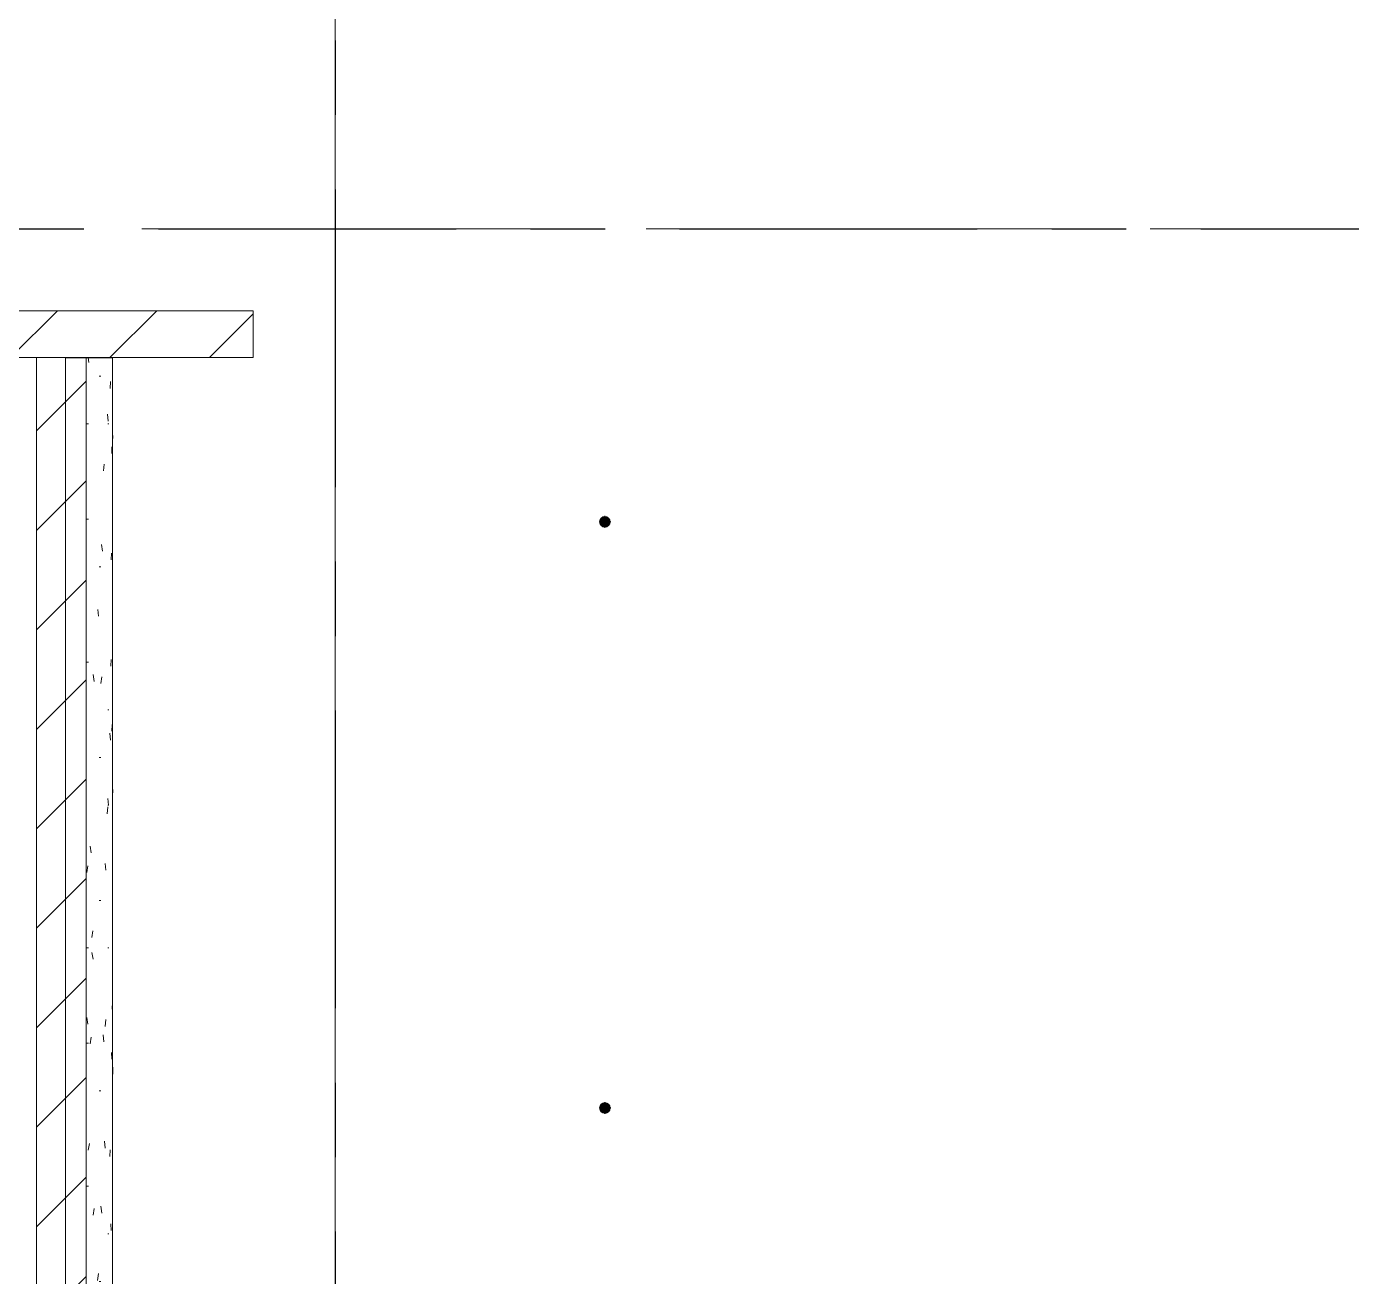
# Model space of a CAD drawing. Header units: millimetres. Extents: x -4000 to 187956, y -58990 to 162485.
# Drawn here: x 114183 to 119834, y 60981 to 66313 of the extents above; entities that cross this region are included whole.
import ezdxf

# ---------------------------------------------------------------- set-up
doc = ezdxf.new("R2010")
doc.units = ezdxf.units.MM
for name, pattern in [('Dash 1_16_', [317.5, 158.75, -158.75]), ('Grid Line', [2222.5, 1270, -317.5, 317.5, -317.5]), ('Grid Line 12_5mm', [2150, 1250, -300, 300, -300])]:
    doc.linetypes.add(name, pattern=pattern)
for name, color, linetype, lineweight in [('A-WALL', 113, 'Continuous', 13), ('A-WALL-PATT', 111, 'Continuous', 13), ('F-SPRN', 3, 'Continuous', 9), ('P-PIPE', 3, 'Continuous', 9), ('P-PIPE-CNTR', 3, 'Continuous', 9), ('S-GRID', 1, 'Continuous', 30)]:
    doc.layers.add(name, color=color, linetype=linetype, lineweight=lineweight)
pattern_1 = [(45, (0, 0), (-212.13203, 212.13203), [])]

# ---------------------------------------------------------------- blocks, each defined once
blk = doc.blocks.new('FP_938-FFS - TANG 1')
at = {"layer": 'A-WALL', "color": 50, "lineweight": 15}
blk.add_line((114549.8, 55650), (114549.8, 64900.2), dxfattribs=at)
at = {"layer": 'A-WALL', "color": 53, "lineweight": 15}
blk.add_line((114549.8, 55450), (114549.8, 55650), dxfattribs=at)
at = {"layer": 'A-WALL-PATT', "color": 8, "lineweight": 9}
for p, q in [((114445.8, 64900.2), (114449.3, 64880.1)), ((114500.1, 64820.8), (114492.7, 64820.8)), ((114540.6, 64769.1), (114542.2, 64798.1)), ((114529.3, 64658.7), (114531.6, 64629.7)), ((114447.5, 64617.6), (114439.5, 64617.6)), ((114534.3, 64617.6), (114529.9, 64617.6)), ((114550.7, 64584.4), (114550.9, 64555.3)), ((114546.6, 64491.5), (114547.6, 64520.5)), ((114511.6, 64417.1), (114514.7, 64446.2)), ((114447.5, 64211.2), (114439.5, 64211.2)), ((114549.9, 64211.2), (114548.6, 64211.2)), ((114503.5, 64103.6), (114506.9, 64074.6)), ((114544.7, 64037.9), (114545.9, 64067)), ((114500.1, 64008), (114492.7, 64008)), ((114549.6, 63853.2), (114550.1, 63824.2)), ((114486.9, 63826), (114490.9, 63797)), ((114447.5, 63601.6), (114439.5, 63601.6)), ((114542.5, 63584.4), (114543.9, 63613.4)), ((114549.9, 63601.6), (114548.6, 63601.6)), ((114467.9, 63548.4), (114472.4, 63519.4)), ((114500.7, 63510), (114504.2, 63539.1)), ((114534.3, 63398.4), (114529.9, 63398.4)), ((114539.2, 63298.1), (114540.9, 63269.1)), ((114547.7, 63306.8), (114548.6, 63335.9)), ((114500.1, 63195.2), (114492.7, 63195.2)), ((114530.3, 63020.5), (114532.6, 62991.5)), ((114550.5, 63029.2), (114550.8, 63058.3)), ((114527.4, 62954.9), (114529.8, 62983.9)), ((114534.3, 62992), (114529.9, 62992)), ((114454.6, 62817.3), (114459.4, 62788.3)), ((114549.9, 62788.8), (114548.6, 62788.8)), ((114440.1, 62704.5), (114445.3, 62733.5)), ((114518.9, 62742.9), (114521.7, 62713.9)), ((114500.1, 62585.6), (114492.7, 62585.6)), ((114549.8, 62575.7), (114550.3, 62604.7)), ((114462.2, 62426.9), (114466.8, 62456)), ((114447.5, 62382.4), (114439.5, 62382.4)), ((114462.4, 62363.8), (114467, 62334.7)), ((114534.3, 62382.4), (114529.9, 62382.4)), ((114549.8, 62215), (114550.3, 62186)), ((114548.7, 62122.1), (114549.4, 62151.2)), ((114440.3, 62086.2), (114445.5, 62057.1)), ((114518.8, 62047.8), (114521.6, 62076.8)), ((114454.4, 61973.4), (114459.2, 62002.4)), ((114510.4, 62011.8), (114513.5, 61982.8)), ((114447.5, 61976), (114439.5, 61976)), ((114546.1, 61937.4), (114547.2, 61908.4)), ((114549.9, 61976), (114548.6, 61976)), ((114550.8, 61844.6), (114550.9, 61873.6)), ((114500.1, 61772.8), (114492.7, 61772.8)), ((114446.2, 61519.8), (114451.3, 61548.9)), ((114515.4, 61558.3), (114518.4, 61529.2)), ((114539.2, 61492.6), (114540.8, 61521.6)), ((114447.5, 61366.4), (114439.5, 61366.4)), ((114549.9, 61366.4), (114548.6, 61366.4)), ((114467.7, 61242.3), (114472.2, 61271.3)), ((114500.9, 61280.7), (114504.4, 61251.6)), ((114542.5, 61206.3), (114543.9, 61177.3)), ((114534.3, 61163.2), (114529.9, 61163.2)), ((114486.8, 60964.7), (114490.7, 60993.7)), ((114500.1, 60960), (114492.7, 60960)), ((114534.3, 60756.8), (114529.9, 60756.8)), ((114544.7, 60752.8), (114545.9, 60723.7)), ((114464.4, 60725.5), (114469, 60696.5)), ((114532.9, 60585.5), (114534.9, 60614.5)), ((114480.1, 60511.1), (114484.2, 60540.2)), ((114549.9, 60553.6), (114548.6, 60553.6)), ((114537.9, 60475.2), (114539.7, 60446.1)), ((114442.6, 60448), (114447.7, 60418.9)), ((114500.1, 60350.4), (114492.7, 60350.4)), ((114447.5, 60147.2), (114439.5, 60147.2)), ((114534.3, 60147.2), (114529.9, 60147.2)), ((114473, 60057.6), (114477.4, 60086.6)), ((114546.9, 60030.3), (114547.9, 60059.4)), ((114516.7, 59920), (114519.6, 59891)), ((114491.5, 59780), (114495.3, 59809)), ((114447.5, 59740.8), (114439.5, 59740.8)), ((114549.9, 59740.8), (114548.6, 59740.8)), ((114502.4, 59642.4), (114505.9, 59613.4)), ((114500.1, 59537.6), (114492.7, 59537.6)), ((114507.4, 59502.4), (114510.7, 59531.5)), ((114439.5, 59450.2), (114440.7, 59457.1)), ((114485.7, 59364.9), (114489.6, 59335.8)), ((114447.5, 59131.2), (114439.5, 59131.2)), ((114542.9, 59123.2), (114544.3, 59152.3)), ((114545.3, 59114.5), (114546.4, 59085.5)), ((114549.9, 59131.2), (114548.6, 59131.2)), ((114501.9, 59048.9), (114505.3, 59077.9)), ((114534.3, 58928), (114529.9, 58928)), ((114538.7, 58836.9), (114540.4, 58807.9)), ((114500.1, 58724.8), (114492.7, 58724.8)), ((114473.8, 58633.7), (114478.1, 58604.7)), ((114496, 58595.3), (114499.6, 58624.3)), ((114550.6, 58568.1), (114550.8, 58597.1)), ((114529.6, 58559.4), (114531.9, 58530.3)), ((114534.3, 58521.6), (114529.9, 58521.6)), ((114511.3, 58317.7), (114514.4, 58346.8)), ((114549.9, 58318.4), (114548.6, 58318.4)), ((114480.7, 58180.2), (114484.9, 58151.2)), ((114500.1, 58115.2), (114492.7, 58115.2)), ((114524.1, 58040.2), (114526.6, 58069.2)), ((114463.7, 57965.8), (114468.3, 57994.8)), ((114447.5, 57912), (114439.5, 57912)), ((114460.9, 57902.6), (114465.6, 57873.6)), ((114534.3, 57912), (114529.9, 57912)), ((114522.5, 57828.2), (114525.2, 57799.2)), ((114549.6, 57753.9), (114550.1, 57724.8)), ((114549, 57661), (114549.6, 57690)), ((114519.7, 57586.6), (114522.4, 57615.6)), ((114447.5, 57505.6), (114439.5, 57505.6)), ((114549.9, 57505.6), (114548.6, 57505.6)), ((114526.7, 57374.7), (114529.1, 57345.6)), ((114500.1, 57302.4), (114492.7, 57302.4)), ((114514.9, 57133.1), (114517.9, 57162.1)), ((114447.8, 57058.7), (114452.9, 57087.7)), ((114514.5, 57097.1), (114517.5, 57068.1)), ((114547.5, 57022.7), (114548.4, 56993.7)), ((114447.5, 56896), (114439.5, 56896)), ((114527.1, 56855.5), (114529.5, 56884.5)), ((114549.9, 56896), (114548.6, 56896)), ((114534.3, 56692.8), (114529.9, 56692.8)), ((114536.8, 56577.9), (114538.6, 56606.9)), ((114548.8, 56569.2), (114549.5, 56540.1)), ((114482.6, 56542), (114486.7, 56512.9)), ((114488, 56503.5), (114492, 56532.6)), ((114500.1, 56489.6), (114492.7, 56489.6)), ((114534.3, 56286.4), (114529.9, 56286.4)), ((114544.3, 56291.6), (114545.6, 56262.6)), ((114462.9, 56264.4), (114467.6, 56235.3)), ((114533.5, 56124.3), (114535.6, 56153.4)), ((114549.9, 56083.2), (114548.6, 56083.2)), ((114440.9, 55986.8), (114446.1, 55957.8)), ((114500.1, 55880), (114492.7, 55880)), ((114527.8, 55736.4), (114530.2, 55707.4)), ((114447.5, 55676.8), (114439.5, 55676.8)), ((114529.9, 55670.8), (114532.2, 55699.8)), ((114534.3, 55676.8), (114529.9, 55676.8))]:
    blk.add_line(p, q, dxfattribs=at)
at = {"layer": 'A-WALL-PATT', "color": 254, "lineweight": 9}
for p, q in [((114474.4, 55596.4), (114478.8, 55625.5)), ((114515.8, 55458.9), (114516.7, 55450))]:
    blk.add_line(p, q, dxfattribs=at)
blk = doc.blocks.new('Walls 3 - Walls 1-597475-FFS - TANG 1')
at = {"layer": 'A-WALL-PATT', "lineweight": 9}
h = blk.add_hatch(dxfattribs=at)
h.set_pattern_fill('FP_12', color=250, style=0, pattern_type=2)
h.set_pattern_definition(pattern_1)
h.paths.add_polyline_path([(114438.4, 55450), (114438.4, 64900.2), (114226.6, 64900.2), (114226.6, 55450)])
at = {"layer": 'A-WALL', "color": 50, "lineweight": 15}
for p, q in [((114438.4, 64900.2), (114226.6, 64900.2)), ((114226.6, 64900.2), (114226.6, 55450)), ((114438.4, 55450), (114438.4, 64900.2)), ((114549.8, 55650), (114549.8, 64900.2))]:
    blk.add_line(p, q, dxfattribs=at)
at = {"layer": 'A-WALL', "color": 53, "lineweight": 15}
for p in [(114226.6, 64900.2), (114549.8, 64900.2)]:
    blk.add_line(p, (114349.8, 64900.2), dxfattribs=at)
at = {"layer": 'A-WALL', "color": 35, "lineweight": 15}
for p, q in [((114349.8, 55450), (114349.8, 64900.2)), ((114549.8, 64900.2), (114438.4, 64900.2))]:
    blk.add_line(p, q, dxfattribs=at)
at = {"layer": 'A-WALL', "color": 50, "lineweight": 15}
blk.add_blockref('FP_938-FFS - TANG 1', (0, 0), dxfattribs=at)
blk = doc.blocks.new('CMF2_NHAXUONG_A_rvt-1-FFS - TANG 1')
at = {"layer": 'A-WALL-PATT', "lineweight": 9}
h = blk.add_hatch(dxfattribs=at)
h.set_pattern_fill('FP_12', color=250, style=0, pattern_type=2)
h.set_pattern_definition(pattern_1)
h.paths.add_polyline_path([(106050, 64900.2), (115150, 64900.2), (115150, 65100.2), (106050, 65100.2)])
at = {"layer": 'A-WALL', "color": 50, "lineweight": 15}
for p, q in [((115150, 65100.2), (106050, 65100.2)), ((115150, 64900.2), (115150, 65100.2)), ((106050, 64900.2), (115150, 64900.2)), ((114550.2, 64900), (114550.2, 55650))]:
    blk.add_line(p, q, dxfattribs=at)
at = {"layer": 'A-WALL', "color": 35, "lineweight": 15}
for p, q in [((115150, 65100.2), (114140.1, 65100.2)), ((115150, 65100.2), (115150, 64900.2)), ((114140.1, 64900.2), (114226.6, 64900.2)), ((114350.2, 55650), (114350.2, 64900)), ((114350.2, 64900), (114478.3, 64900)), ((114478.3, 64900), (114509.5, 64900)), ((114509.5, 64900), (114531.8, 64900)), ((114531.8, 64900), (114545.3, 64900)), ((114545.3, 64900), (114549.8, 64900)), ((114549.8, 64900.2), (115150, 64900.2)), ((114550.2, 55650), (114550.2, 64900))]:
    blk.add_line(p, q, dxfattribs=at)
at = {"layer": 'A-WALL', "color": 53, "lineweight": 15}
for p, q in [((114226.6, 64900.2), (114549.8, 64900.2)), ((114350.2, 64900), (114350.2, 55650)), ((114350.2, 64900), (114478.3, 64900)), ((114478.3, 64900), (114509.5, 64900)), ((114509.5, 64900), (114531.8, 64900)), ((114531.8, 64900), (114545.3, 64900)), ((114545.3, 64900), (114549.8, 64900))]:
    blk.add_line(p, q, dxfattribs=at)
at = {"layer": 'S-GRID', "linetype": 'Grid Line 12_5mm', "lineweight": 9}
for p, q in [((115500, 161185.2), (115500, -16487.4)), ((-824.3, 65450), (183641.1, 65450))]:
    blk.add_line(p, q, dxfattribs=at)
at = {"layer": 'A-WALL', "color": 250, "lineweight": 9}
blk.add_blockref('Walls 3 - Walls 1-597475-FFS - TANG 1', (0, 0), dxfattribs=at)
blk = doc.blocks.new('Sprinkler_Up - DN20-V704-FFS - TANG 1')
at = {"layer": 'F-SPRN', "transparency": 33554534}
for points in [[(-13.5, 0), (-3.9, 0.7), (-1.7, 2.9), (-1.2, 3.5), (-0.6, 4), (0.6, 4), (1.2, 3.5), (1.7, 2.9), (4.6, 0), (22.2, 0), (18, 13.1), (6.9, 21.2), (-6.9, 21.2), (-18, 13.1), (-22.2, 0)], [(0, -21.2), (6.9, -21.2), (18, -13.1), (22.2, 0), (3.9, -0.7), (1.7, -2.9), (1.2, -3.5), (0.6, -4), (-0.6, -4), (-1.2, -3.5), (-1.7, -2.9), (-4.6, 0), (-22.2, 0), (-18, -13.1), (-6.9, -21.2)], [(0, -16.7), (4.3, -16.1), (11.8, -11.8), (16.1, -4.3), (16.1, 4.3), (11.8, 11.8), (8.3, 14.4), (0, 16.7), (-4.3, 16.1), (-11.8, 11.8), (-16.1, 4.3), (-16.1, -4.3), (-11.8, -11.8), (-8.3, -14.4)], [(0, -15.6), (7.8, -13.5), (13.5, -7.8), (15.1, -4), (15.1, 4), (13.5, 7.8), (7.8, 13.5), (0, 15.6), (-7.8, 13.5), (-11, 11), (-15.1, 4), (-15.1, -4), (-11, -11), (-7.8, -13.5)], [(-10.9, -5.5), (-10.9, 5.4), (-14.5, 5.4), (-14.5, -5.5)], [(-7.7, -5.5), (-7.7, 5.4), (-10.9, 5.4), (-10.9, -5.5)], [(0, -5.5), (0, 5.4), (-7.7, 5.4), (-7.7, -5.5)], [(0, 0), (5.7, 0), (2.9, 4.9), (-2.9, 4.9), (-5.7, 0)], [(2.9, -4.9), (5.7, 0), (-5.7, 0), (-2.9, -4.9)], [(0, 0), (4.6, 0), (0, 4.6), (-4.6, 0)], [(0, -4.6), (4.6, 0), (-4.6, 0)], [(0, -2.6), (1.3, 0), (-1.8, 0)], [(-1.3, 0), (1.8, 0), (0, 2.6)], [(7.7, -5.5), (7.7, 5.4), (0, 5.4), (0, -5.5)], [(10.9, -5.5), (10.9, 5.4), (7.7, 5.4), (7.7, -5.5)], [(14.5, -5.5), (14.5, 5.4), (10.9, 5.4), (10.9, -5.5)]]:
    blk.add_hatch(color=1, dxfattribs=at).paths.add_polyline_path(points)
at = {"layer": 'F-SPRN', "color": 1}
for p, q in [((-11.5, 5.4), (-14.5, 5.4)), ((-14.5, 5.4), (-11.3, 5.4)), ((-14.5, 5.4), (-14.5, 3.7)), ((-14.5, 3.3), (-14.5, 0)), ((-11.5, 5.4), (-11.5, 4)), ((-10.9, 1.9), (-10.9, 3.6)), ((-10.8, 5.4), (-8, 5.4)), ((-8.1, 5.4), (-10.8, 5.4)), ((-8.1, 5.4), (-8.1, 2.8)), ((-8.1, 2.5), (-8.1, 0.7)), ((-7.7, 4.8), (-7.7, 2.7)), ((-7.7, 4.8), (-7.7, 2.7)), ((-7.7, 2.1), (-7.7, 0.5)), ((-7.7, 2.1), (-7.7, 0.5)), ((-6.7, 5.4), (-4.7, 5.4)), ((-5.8, 3.8), (-5.8, 2.2)), ((-2.1, 0), (-2.1, 0)), ((-2.1, 0), (-2.1, -0.1)), ((-1.7, 1.1), (-1.8, 1.1)), ((-1.4, 1.5), (-1.5, 1.5)), ((-0.5, 2), (-0.6, 2)), ((-0.6, 2), (-0.6, 2)), ((-0.4, 2), (-0.5, 2)), ((-0.3, 2.1), (-0.4, 2)), ((-0.2, 2.1), (-0.3, 2.1)), ((0, 2.1), (-0.1, 2.1)), ((0.4, 2), (0.4, 2)), ((2.1, 0.1), (2.1, 0.2)), ((2.1, 0), (2.1, 0.1)), ((2.1, 0), (2.1, 0)), ((4.7, 5.4), (6.5, 5.4)), ((7.7, 5.4), (10.8, 5.4)), ((7.7, 5.2), (7.7, 2.7)), ((7.7, 5.2), (7.7, 2.7)), ((7.7, 2.3), (7.7, 0.5)), ((7.7, 2.3), (7.7, 0.5)), ((10.8, 5.4), (8.1, 5.4)), ((8.1, 5.4), (8.1, 2.8)), ((8.1, 2.5), (8.1, 0.4)), ((10.9, 5.4), (14.5, 5.4)), ((10.9, 3.6), (10.9, 0.2)), ((14.5, 5.4), (11.5, 5.4)), ((11.5, 5.4), (11.5, 4)), ((11.5, 3), (11.5, 0.2)), ((14.5, 5.4), (14.5, -5.5)), ((-14.5, -1.3), (-14.5, -3.7)), ((-11.1, -5.5), (-14.5, -5.5)), ((-14.5, -5.5), (-11.5, -5.5)), ((-10.9, -2.6), (-10.9, -1.3)), ((-10.8, -5.5), (-8.1, -5.5)), ((-7.8, -5.5), (-10.8, -5.5)), ((-8.1, -4.2), (-8.1, -5.5)), ((-7.7, -2.7), (-7.7, -4)), ((-7.7, -2.7), (-7.7, -4)), ((-7, -5.5), (-5.8, -5.5)), ((-4.8, -5.5), (-7, -5.5)), ((-5.8, -2.3), (-5.8, -3.8)), ((-2.1, -0.2), (-2.1, -0.3)), ((-2.1, -0.3), (-2, -0.4)), ((-2, -0.4), (-2, -0.5)), ((-2, -0.5), (-2, -0.6)), ((-2, -0.6), (-2, -0.7)), ((-2, -0.7), (-1.9, -0.7)), ((-1.9, -0.7), (-1.9, -0.8)), ((-1.9, -0.8), (-1.9, -0.9)), ((-1.9, -0.9), (-1.8, -1)), ((-1.8, -1), (-1.8, -1.1)), ((-1.8, -1), (-1.8, -1)), ((-1.8, -1.1), (-1.7, -1.2)), ((-1.7, -1.2), (-1.6, -1.3)), ((-1.7, -1.2), (-1.7, -1.2)), ((-1.6, -1.3), (-1.6, -1.4)), ((-1.6, -1.4), (-1.5, -1.4)), ((-1.5, -1.4), (-1.4, -1.5)), ((-1.4, -1.5), (-1.3, -1.6)), ((-1.4, -1.5), (-1.4, -1.5)), ((-1.3, -1.6), (-1.3, -1.7)), ((-1.3, -1.7), (-1.2, -1.7)), ((-1.2, -1.7), (-1.1, -1.7)), ((-1.1, -1.7), (-1.1, -1.8)), ((-1.1, -1.8), (-1, -1.8)), ((-1, -1.8), (-0.9, -1.9)), ((-0.9, -1.9), (-0.8, -1.9)), ((-0.8, -1.9), (-0.7, -2)), ((-0.8, -1.9), (-0.8, -1.9)), ((-0.7, -2), (-0.6, -2)), ((-0.6, -2), (-0.5, -2)), ((-0.5, -2), (-0.4, -2)), ((-0.4, -2), (-0.3, -2.1)), ((-0.4, -2), (-0.4, -2)), ((-0.3, -2.1), (-0.2, -2.1)), ((-0.2, -2.1), (-0.1, -2.1)), ((-0.1, -2.1), (0, -2.1)), ((0, -2.1), (0.1, -2.1)), ((0.1, -2.1), (0.2, -2.1)), ((0.1, -2.1), (0.1, -2.1)), ((0.2, -2.1), (0.3, -2.1)), ((0.3, -2.1), (0.4, -2)), ((0.4, -2), (0.5, -2)), ((0.5, -2), (0.6, -2)), ((0.6, -2), (0.7, -2)), ((0.6, -2), (0.6, -2)), ((0.7, -2), (0.8, -1.9)), ((0.8, -1.9), (0.9, -1.9)), ((0.9, -1.9), (1, -1.8)), ((0.9, -1.9), (0.9, -1.9)), ((1, -1.8), (1.1, -1.8)), ((1.1, -1.8), (1.2, -1.7)), ((1.2, -1.7), (1.3, -1.6)), ((1.2, -1.7), (1.2, -1.7)), ((1.3, -1.6), (1.4, -1.6)), ((1.4, -1.5), (1.5, -1.5)), ((1.4, -1.6), (1.4, -1.5)), ((1.5, -1.4), (1.6, -1.3)), ((1.5, -1.5), (1.5, -1.4)), ((1.6, -1.3), (1.7, -1.2)), ((1.6, -1.3), (1.6, -1.3)), ((1.7, -1.1), (1.8, -1.1)), ((1.7, -1.2), (1.7, -1.1)), ((1.8, -1), (1.9, -0.9)), ((1.8, -1.1), (1.8, -1)), ((1.9, -0.8), (2, -0.7)), ((1.9, -0.8), (1.9, -0.8)), ((1.9, -0.9), (1.9, -0.8)), ((2, -0.4), (2.1, -0.3)), ((2, -0.5), (2, -0.4)), ((2, -0.5), (2, -0.5)), ((2, -0.6), (2, -0.5)), ((2, -0.7), (2, -0.6)), ((2.1, -0.1), (2.1, 0)), ((2.1, -0.2), (2.1, -0.1)), ((2.1, -0.3), (2.1, -0.2)), ((7, -5.5), (4.8, -5.5)), ((5.8, -2.2), (5.8, -3.8)), ((5.8, -5.5), (7, -5.5)), ((7.7, -0.5), (7.7, -2.3)), ((7.7, -0.5), (7.7, -2.3)), ((7.7, -2.7), (7.7, -5.4)), ((7.7, -2.7), (7.7, -5.4)), ((10.8, -5.5), (7.7, -5.5)), ((8.1, -0.4), (8.1, -2.5)), ((8.1, -2.8), (8.1, -5.5)), ((8.1, -5.5), (10.8, -5.5)), ((10.9, -0.2), (10.9, -3.6)), ((14.5, -5.5), (10.9, -5.5)), ((11.5, -0.2), (11.5, -3)), ((11.5, -4), (11.5, -5.5)), ((11.5, -5.5), (14.5, -5.5))]:
    blk.add_line(p, q, dxfattribs=at)
at = {"layer": 'F-SPRN', "color": 1, "flags": 128}
for points in [[(-1.9, 0.8), (-1.9, 0.8), (-2, 0.7), (-2, 0.6), (-2, 0.5), (-2, 0.5), (-2, 0.4), (-2.1, 0.3), (-2.1, 0.2), (-2.1, 0.1), (-2.1, 0)], [(-1.8, 1.1), (-1.8, 1), (-1.9, 0.9), (-1.9, 0.8)], [(-1.6, 1.3), (-1.6, 1.3), (-1.7, 1.2), (-1.7, 1.1)], [(-1.5, 1.5), (-1.5, 1.4), (-1.6, 1.3)], [(-1.2, 1.7), (-1.2, 1.7), (-1.3, 1.6), (-1.4, 1.6), (-1.4, 1.5)], [(-0.9, 1.9), (-1, 1.8), (-1.1, 1.8), (-1.2, 1.7)], [(-0.6, 2), (-0.7, 2), (-0.8, 1.9), (-0.9, 1.9), (-0.9, 1.9)], [(-0.1, 2.1), (-0.1, 2.1), (-0.2, 2.1)], [(0.2, 2.1), (0.1, 2.1), (0, 2.1)], [(0.4, 2), (0.3, 2.1), (0.2, 2.1)], [(0.7, 2), (0.6, 2), (0.5, 2), (0.4, 2)], [(1, 1.8), (0.9, 1.9), (0.8, 1.9), (0.8, 1.9), (0.7, 2)], [(1.4, 1.5), (1.3, 1.6), (1.3, 1.7), (1.2, 1.7), (1.1, 1.7), (1.1, 1.8), (1, 1.8)], [(1.5, 1.4), (1.4, 1.5), (1.4, 1.5)], [(1.8, 1), (1.8, 1.1), (1.7, 1.2), (1.7, 1.2), (1.6, 1.3), (1.6, 1.4), (1.5, 1.4)], [(2, 0.4), (2, 0.5), (2, 0.6), (2, 0.7), (1.9, 0.7), (1.9, 0.8), (1.9, 0.9), (1.8, 1), (1.8, 1)], [(2.1, 0.2), (2.1, 0.2), (2.1, 0.3), (2, 0.4)], [(-2.1, -0.1), (-2.1, -0.2), (-2.1, -0.2)]]:
    blk.add_lwpolyline(points, dxfattribs=at)
at = {"layer": 'F-SPRN', "color": 1}
for radius, start, end in [(22.2, 360, 180), (21.9, 165.6773, 179.2615), (21.9, 144.7698, 164.8151), (21.9, 126.6942, 143.2701), (16.7, 167.6802, 180), (16.7, 167.6802, 180), (16.7, 155.3879, 164.9693), (16.7, 155.3879, 164.9693), (15.6, 166.4265, 180), (15.6, 166.4265, 180), (15.6, 150.9409, 165), (15.6, 159.6139, 165), (16.7, 136.7213, 149.931), (16.7, 136.7213, 149.931), (15.6, 150.9409, 156.3845), (15.6, 138.4214, 150), (15.6, 138.4214, 150), (21.9, 108.2621, 125.7507), (16.7, 121.4181, 130.5751), (16.7, 121.4181, 130.5751), (15.6, 120.5262, 133.2078), (15.6, 120.5262, 133.2078), (16.7, 106.5995, 120), (16.7, 106.5995, 120), (15.6, 114.4363, 119.9813), (15.6, 114.4363, 119.9813), (21.9, 99.348, 107.901), (4.63, 155.7832, 180), (4.63, 155.7832, 180), (16.7, 96.4143, 105), (16.7, 96.4143, 105), (4.63, 109.0192, 138.2703), (4.63, 109.0192, 138.2703), (21.9, 90.145, 98.8503), (15.6, 95.5762, 100.6843), (15.6, 95.5762, 100.6843), (2.56, 109.0192, 168.8278), (2.56, 109.0192, 168.8278), (2.04, 109.0192, 180), (16.7, 83.0684, 90), (16.7, 83.0684, 90), (4.63, 17.9592, 90), (4.63, 17.9592, 90), (3.81, 57.0577, 90), (2.56, 14.5599, 90), (2.56, 14.5599, 90), (2.04, 10.4703, 90), (21.9, 72.5583, 89.4624), (15.6, 75.573, 80.5892), (15.6, 75.573, 80.5892), (3.81, 16.1605, 43.8358), (15.6, 67.5614, 74.5481), (15.6, 67.5614, 74.5481), (16.7, 60, 75), (16.7, 60, 75), (15.6, 60.0187, 65.5637), (15.6, 60.0187, 65.5637), (21.9, 54.2493, 71.7379), (15.6, 46.7922, 60), (15.6, 46.7922, 60), (16.7, 49.4249, 58.5819), (16.7, 49.4249, 58.5819), (15.6, 30, 41.5786), (15.6, 30, 41.5786), (16.7, 30, 43.2787), (16.7, 30, 43.2787), (21.9, 36.7299, 53.3058), (15.6, 23.6155, 29.5646), (15.6, 15, 29.5646), (15.6, 15, 20.3861), (16.7, 15, 24.6121), (16.7, 15, 24.6121), (15.6, 360, 13.6618), (15.6, 0, 13.6618), (16.7, 360, 12.3198), (16.7, 0, 12.3198), (21.9, 15.1849, 35.2302), (21.9, 0.7385, 14.3227), (22.2, 180, 360), (21.9, 180.7385, 194.3227), (21.9, 195.1849, 215.2302), (21.9, 216.7299, 233.3058), (16.7, 180, 192.3198), (16.7, 180, 192.3198), (16.7, 195.0307, 204.6121), (16.7, 195.0307, 204.6121), (15.6, 181.9082, 193.6618), (15.6, 181.9082, 193.6618), (15.6, 197.3339, 209.5646), (15.6, 197.3339, 209.5646), (16.7, 210.069, 223.2787), (16.7, 210.069, 223.2787), (15.6, 212.5472, 221.5786), (15.6, 212.5472, 221.5786), (21.9, 234.2493, 251.7379), (16.7, 229.4249, 238.5819), (16.7, 229.4249, 238.5819), (15.6, 233.795, 240), (15.6, 233.795, 240), (16.7, 240, 255), (16.7, 240, 255), (15.6, 240.0187, 254.5481), (15.6, 240.0187, 254.5481), (21.9, 252.5583, 269.4624), (4.63, 197.9592, 0), (4.63, 197.9592, 360), (15.6, 255, 267.64), (15.6, 255, 267.64), (3.81, 196.1605, 360), (2.56, 191.1677, 270), (2.56, 191.1677, 270), (2.04, 190.4703, 270), (16.7, 263.0684, 270), (16.7, 263.0684, 270), (2.04, 270, 0), (2.56, 270, 0), (2.56, 270, 360), (21.9, 270.145, 278.8503), (15.6, 275.5762, 280.6843), (15.6, 275.5762, 280.6843), (16.7, 276.4143, 285), (16.7, 276.4143, 285), (21.9, 279.348, 287.901), (16.7, 286.5995, 300), (16.7, 286.5995, 300), (15.6, 294.4363, 299.9813), (15.6, 294.4363, 299.9813), (21.9, 288.2621, 305.7507), (15.6, 300, 313.2078), (15.6, 300, 313.2078), (16.7, 301.4181, 310.5751), (16.7, 301.4181, 310.5751), (15.6, 318.4214, 330), (15.6, 318.4214, 330), (16.7, 316.7213, 330), (16.7, 316.7213, 330), (21.9, 306.6942, 323.2701), (15.6, 330.4354, 345), (15.6, 330.4354, 336.3845), (15.6, 339.6139, 345), (15.6, 346.3382, 360), (15.6, 346.3382, 360), (16.7, 335.3879, 345), (16.7, 335.3879, 345), (16.7, 347.6802, 360), (16.7, 347.6802, 360), (21.9, 324.7698, 344.8151), (21.9, 345.6773, 359.2615)]:
    blk.add_arc((0, 0), radius, start, end, dxfattribs=at)
blk = doc.blocks.new('Sprinkler_Up - DN20-V705-FFS - TANG 1')
at = {"layer": 'F-SPRN', "transparency": 33554534}
for points in [[(-13.5, 0), (-3.9, 0.7), (-1.7, 2.9), (-1.2, 3.5), (-0.6, 4), (0.6, 4), (1.2, 3.5), (1.7, 2.9), (4.6, 0), (22.2, 0), (18, 13.1), (6.9, 21.2), (-6.9, 21.2), (-18, 13.1), (-22.2, 0)], [(0, -21.2), (6.9, -21.2), (18, -13.1), (22.2, 0), (3.9, -0.7), (1.7, -2.9), (1.2, -3.5), (0.6, -4), (-0.6, -4), (-1.2, -3.5), (-1.7, -2.9), (-4.6, 0), (-22.2, 0), (-18, -13.1), (-6.9, -21.2)], [(0, -16.7), (4.3, -16.1), (11.8, -11.8), (16.1, -4.3), (16.1, 4.3), (11.8, 11.8), (8.3, 14.4), (0, 16.7), (-4.3, 16.1), (-11.8, 11.8), (-16.1, 4.3), (-16.1, -4.3), (-11.8, -11.8), (-8.3, -14.4)], [(0, -15.6), (7.8, -13.5), (13.5, -7.8), (15.1, -4), (15.1, 4), (13.5, 7.8), (7.8, 13.5), (0, 15.6), (-7.8, 13.5), (-11, 11), (-15.1, 4), (-15.1, -4), (-11, -11), (-7.8, -13.5)], [(-10.9, -5.5), (-10.9, 5.4), (-14.5, 5.4), (-14.5, -5.5)], [(-7.7, -5.5), (-7.7, 5.4), (-10.9, 5.4), (-10.9, -5.5)], [(0, -5.5), (0, 5.4), (-7.7, 5.4), (-7.7, -5.5)], [(0, 0), (5.7, 0), (2.9, 4.9), (-2.9, 4.9), (-5.7, 0)], [(2.9, -4.9), (5.7, 0), (-5.7, 0), (-2.9, -4.9)], [(0, 0), (4.6, 0), (0, 4.6), (-4.6, 0)], [(0, -4.6), (4.6, 0), (-4.6, 0)], [(0, -2.6), (1.3, 0), (-1.8, 0)], [(-1.3, 0), (1.8, 0), (0, 2.6)], [(7.7, -5.5), (7.7, 5.4), (0, 5.4), (0, -5.5)], [(10.9, -5.5), (10.9, 5.4), (7.7, 5.4), (7.7, -5.5)], [(14.5, -5.5), (14.5, 5.4), (10.9, 5.4), (10.9, -5.5)]]:
    blk.add_hatch(color=1, dxfattribs=at).paths.add_polyline_path(points)
at = {"layer": 'F-SPRN', "color": 1}
for p, q in [((-11.5, 5.4), (-14.5, 5.4)), ((-14.5, 5.4), (-11.3, 5.4)), ((-14.5, 5.4), (-14.5, 3.7)), ((-14.5, 3.3), (-14.5, 0)), ((-11.5, 5.4), (-11.5, 4)), ((-10.9, 1.9), (-10.9, 3.6)), ((-10.8, 5.4), (-8, 5.4)), ((-8.1, 5.4), (-10.8, 5.4)), ((-8.1, 5.4), (-8.1, 2.8)), ((-8.1, 2.5), (-8.1, 0.7)), ((-7.7, 4.8), (-7.7, 2.7)), ((-7.7, 4.8), (-7.7, 2.7)), ((-7.7, 2.1), (-7.7, 0.5)), ((-7.7, 2.1), (-7.7, 0.5)), ((-6.7, 5.4), (-4.7, 5.4)), ((-5.8, 3.8), (-5.8, 2.2)), ((-2.1, 0), (-2.1, 0)), ((-2.1, 0), (-2.1, -0.1)), ((-1.7, 1.2), (-1.7, 1.1)), ((-1.5, 1.4), (-1.6, 1.3)), ((-1.2, 1.7), (-1.3, 1.6)), ((-1.1, 1.8), (-1.2, 1.7)), ((-1.2, 1.7), (-1.2, 1.7)), ((-1, 1.8), (-1.1, 1.8)), ((-0.9, 1.9), (-1, 1.8)), ((-0.6, 2), (-0.7, 2)), ((-0.5, 2), (-0.6, 2)), ((-0.6, 2), (-0.6, 2)), ((-0.4, 2), (-0.5, 2)), ((0, 2.1), (-0.1, 2.1)), ((0.3, 2.1), (0.2, 2.1)), ((0.4, 2), (0.3, 2.1)), ((2, 0.6), (2, 0.7)), ((2.1, 0.3), (2, 0.4)), ((2.1, 0), (2.1, 0.1)), ((2.1, 0), (2.1, 0)), ((4.7, 5.4), (6.5, 5.4)), ((7.7, 5.4), (10.8, 5.4)), ((7.7, 5.2), (7.7, 2.7)), ((7.7, 5.2), (7.7, 2.7)), ((7.7, 2.3), (7.7, 0.5)), ((7.7, 2.3), (7.7, 0.5)), ((10.8, 5.4), (8.1, 5.4)), ((8.1, 5.4), (8.1, 2.8)), ((8.1, 2.5), (8.1, 0.4)), ((10.9, 5.4), (14.5, 5.4)), ((10.9, 3.6), (10.9, 0.2)), ((14.5, 5.4), (11.5, 5.4)), ((11.5, 5.4), (11.5, 4)), ((11.5, 3), (11.5, 0.2)), ((14.5, 5.4), (14.5, -5.5)), ((-14.5, -1.3), (-14.5, -3.7)), ((-11.1, -5.5), (-14.5, -5.5)), ((-14.5, -5.5), (-11.5, -5.5)), ((-10.9, -2.6), (-10.9, -1.3)), ((-10.8, -5.5), (-8.1, -5.5)), ((-7.8, -5.5), (-10.8, -5.5)), ((-8.1, -4.2), (-8.1, -5.5)), ((-7.7, -2.7), (-7.7, -4)), ((-7.7, -2.7), (-7.7, -4)), ((-7, -5.5), (-5.8, -5.5)), ((-4.8, -5.5), (-7, -5.5)), ((-5.8, -2.3), (-5.8, -3.8)), ((-2.1, -0.3), (-2, -0.4)), ((-2, -0.4), (-2, -0.5)), ((-2, -0.5), (-2, -0.6)), ((-2, -0.6), (-2, -0.7)), ((-2, -0.7), (-1.9, -0.7)), ((-1.9, -0.7), (-1.9, -0.8)), ((-1.9, -0.8), (-1.9, -0.9)), ((-1.9, -0.9), (-1.8, -1)), ((-1.8, -1), (-1.8, -1.1)), ((-1.8, -1), (-1.8, -1)), ((-1.8, -1.1), (-1.7, -1.2)), ((-1.7, -1.2), (-1.6, -1.3)), ((-1.7, -1.2), (-1.7, -1.2)), ((-1.6, -1.3), (-1.6, -1.4)), ((-1.6, -1.4), (-1.5, -1.4)), ((-1.5, -1.4), (-1.4, -1.5)), ((-1.4, -1.5), (-1.3, -1.6)), ((-1.4, -1.5), (-1.4, -1.5)), ((-1.3, -1.6), (-1.3, -1.7)), ((-1.3, -1.7), (-1.2, -1.7)), ((-1.2, -1.7), (-1.1, -1.7)), ((-1.1, -1.7), (-1.1, -1.8)), ((-1.1, -1.8), (-1, -1.8)), ((-1, -1.8), (-0.9, -1.9)), ((-0.9, -1.9), (-0.8, -1.9)), ((-0.8, -1.9), (-0.7, -2)), ((-0.8, -1.9), (-0.8, -1.9)), ((-0.7, -2), (-0.6, -2)), ((-0.6, -2), (-0.5, -2)), ((-0.5, -2), (-0.4, -2)), ((-0.4, -2), (-0.3, -2.1)), ((-0.4, -2), (-0.4, -2)), ((-0.3, -2.1), (-0.2, -2.1)), ((-0.2, -2.1), (-0.1, -2.1)), ((-0.1, -2.1), (0, -2.1)), ((0, -2.1), (0.1, -2.1)), ((0.1, -2.1), (0.2, -2.1)), ((0.1, -2.1), (0.1, -2.1)), ((0.2, -2.1), (0.3, -2.1)), ((0.3, -2.1), (0.4, -2)), ((0.4, -2), (0.5, -2)), ((0.5, -2), (0.6, -2)), ((0.6, -2), (0.7, -2)), ((0.6, -2), (0.6, -2)), ((0.7, -2), (0.8, -1.9)), ((0.8, -1.9), (0.9, -1.9)), ((0.9, -1.9), (1, -1.8)), ((0.9, -1.9), (0.9, -1.9)), ((1, -1.8), (1.1, -1.8)), ((1.1, -1.8), (1.2, -1.7)), ((1.2, -1.7), (1.3, -1.6)), ((1.2, -1.7), (1.2, -1.7)), ((1.3, -1.6), (1.4, -1.6)), ((1.4, -1.5), (1.5, -1.5)), ((1.4, -1.6), (1.4, -1.5)), ((1.5, -1.4), (1.6, -1.3)), ((1.5, -1.5), (1.5, -1.4)), ((1.6, -1.3), (1.7, -1.2)), ((1.6, -1.3), (1.6, -1.3)), ((1.7, -1.1), (1.8, -1.1)), ((1.7, -1.2), (1.7, -1.1)), ((1.8, -1), (1.9, -0.9)), ((1.8, -1.1), (1.8, -1)), ((1.9, -0.8), (2, -0.7)), ((1.9, -0.8), (1.9, -0.8)), ((1.9, -0.9), (1.9, -0.8)), ((2, -0.4), (2.1, -0.3)), ((2, -0.5), (2, -0.4)), ((2, -0.5), (2, -0.5)), ((2, -0.6), (2, -0.5)), ((2, -0.7), (2, -0.6)), ((2.1, -0.1), (2.1, 0)), ((2.1, -0.2), (2.1, -0.1)), ((2.1, -0.3), (2.1, -0.2)), ((7, -5.5), (4.8, -5.5)), ((5.8, -2.2), (5.8, -3.8)), ((5.8, -5.5), (7, -5.5)), ((7.7, -0.5), (7.7, -2.3)), ((7.7, -0.5), (7.7, -2.3)), ((7.7, -2.7), (7.7, -5.4)), ((7.7, -2.7), (7.7, -5.4)), ((10.8, -5.5), (7.7, -5.5)), ((8.1, -0.4), (8.1, -2.5)), ((8.1, -2.8), (8.1, -5.5)), ((8.1, -5.5), (10.8, -5.5)), ((10.9, -0.2), (10.9, -3.6)), ((14.5, -5.5), (10.9, -5.5)), ((11.5, -0.2), (11.5, -3)), ((11.5, -4), (11.5, -5.5)), ((11.5, -5.5), (14.5, -5.5))]:
    blk.add_line(p, q, dxfattribs=at)
at = {"layer": 'F-SPRN', "color": 1, "flags": 128}
for points in [[(-1.7, 1.1), (-1.8, 1.1), (-1.8, 1), (-1.9, 0.9), (-1.9, 0.8), (-1.9, 0.8), (-2, 0.7), (-2, 0.6), (-2, 0.5), (-2, 0.5), (-2, 0.4), (-2.1, 0.3), (-2.1, 0.2), (-2.1, 0.1), (-2.1, 0)], [(-1.6, 1.3), (-1.6, 1.3), (-1.7, 1.2)], [(-1.4, 1.5), (-1.5, 1.5), (-1.5, 1.4)], [(-1.3, 1.6), (-1.4, 1.6), (-1.4, 1.5)], [(-0.7, 2), (-0.8, 1.9), (-0.9, 1.9), (-0.9, 1.9)], [(-0.2, 2.1), (-0.3, 2.1), (-0.4, 2)], [(-0.1, 2.1), (-0.1, 2.1), (-0.2, 2.1)], [(0.2, 2.1), (0.1, 2.1), (0, 2.1)], [(0.6, 2), (0.5, 2), (0.4, 2), (0.4, 2)], [(0.8, 1.9), (0.8, 1.9), (0.7, 2), (0.6, 2)], [(1.4, 1.5), (1.4, 1.5), (1.3, 1.6), (1.3, 1.7), (1.2, 1.7), (1.1, 1.7), (1.1, 1.8), (1, 1.8), (0.9, 1.9), (0.8, 1.9)], [(1.6, 1.3), (1.6, 1.4), (1.5, 1.4), (1.4, 1.5)], [(1.8, 1), (1.8, 1), (1.8, 1.1), (1.7, 1.2), (1.7, 1.2), (1.6, 1.3)], [(1.9, 0.8), (1.9, 0.9), (1.8, 1)], [(2, 0.7), (1.9, 0.7), (1.9, 0.8)], [(2, 0.4), (2, 0.5), (2, 0.6)], [(2.1, 0.1), (2.1, 0.2), (2.1, 0.2), (2.1, 0.3)], [(-2.1, -0.1), (-2.1, -0.2), (-2.1, -0.2), (-2.1, -0.3)]]:
    blk.add_lwpolyline(points, dxfattribs=at)
at = {"layer": 'F-SPRN', "color": 1}
for radius, start, end in [(22.2, 360, 180), (21.9, 165.6773, 179.2615), (21.9, 144.7698, 164.8151), (21.9, 126.6942, 143.2701), (16.7, 167.6802, 180), (16.7, 167.6802, 180), (16.7, 155.3879, 164.9693), (16.7, 155.3879, 164.9693), (15.6, 166.4265, 180), (15.6, 166.4265, 180), (15.6, 150.9409, 165), (15.6, 159.6139, 165), (16.7, 136.7213, 149.931), (16.7, 136.7213, 149.931), (15.6, 150.9409, 156.3845), (15.6, 138.4214, 150), (15.6, 138.4214, 150), (21.9, 108.2621, 125.7507), (16.7, 121.4181, 130.5751), (16.7, 121.4181, 130.5751), (15.6, 120.5262, 133.2078), (15.6, 120.5262, 133.2078), (16.7, 106.5995, 120), (16.7, 106.5995, 120), (15.6, 114.4363, 119.9813), (15.6, 114.4363, 119.9813), (21.9, 99.348, 107.901), (4.63, 155.7832, 180), (4.63, 155.7832, 180), (16.7, 96.4143, 105), (16.7, 96.4143, 105), (4.63, 109.0192, 138.2703), (4.63, 109.0192, 138.2703), (21.9, 90.145, 98.8503), (15.6, 95.5762, 100.6843), (15.6, 95.5762, 100.6843), (2.56, 109.0192, 168.8278), (2.56, 109.0192, 168.8278), (2.04, 109.0192, 180), (16.7, 83.0684, 90), (16.7, 83.0684, 90), (4.63, 17.9592, 90), (4.63, 17.9592, 90), (3.81, 57.0577, 90), (2.56, 14.5599, 90), (2.56, 14.5599, 90), (2.04, 10.4703, 90), (21.9, 72.5583, 89.4624), (15.6, 75.573, 80.5892), (15.6, 75.573, 80.5892), (3.81, 16.1605, 43.8358), (15.6, 67.5614, 74.5481), (15.6, 67.5614, 74.5481), (16.7, 60, 75), (16.7, 60, 75), (15.6, 60.0187, 65.5637), (15.6, 60.0187, 65.5637), (21.9, 54.2493, 71.7379), (15.6, 46.7922, 60), (15.6, 46.7922, 60), (16.7, 49.4249, 58.5819), (16.7, 49.4249, 58.5819), (15.6, 30, 41.5786), (15.6, 30, 41.5786), (16.7, 30, 43.2787), (16.7, 30, 43.2787), (21.9, 36.7299, 53.3058), (15.6, 23.6155, 29.5646), (15.6, 15, 29.5646), (15.6, 15, 20.3861), (16.7, 15, 24.6121), (16.7, 15, 24.6121), (15.6, 360, 13.6618), (15.6, 0, 13.6618), (16.7, 360, 12.3198), (16.7, 0, 12.3198), (21.9, 15.1849, 35.2302), (21.9, 0.7385, 14.3227), (22.2, 180, 360), (21.9, 180.7385, 194.3227), (21.9, 195.1849, 215.2302), (21.9, 216.7299, 233.3058), (16.7, 180, 192.3198), (16.7, 180, 192.3198), (16.7, 195.0307, 204.6121), (16.7, 195.0307, 204.6121), (15.6, 181.9082, 193.6618), (15.6, 181.9082, 193.6618), (15.6, 197.3339, 209.5646), (15.6, 197.3339, 209.5646), (16.7, 210.069, 223.2787), (16.7, 210.069, 223.2787), (15.6, 212.5472, 221.5786), (15.6, 212.5472, 221.5786), (21.9, 234.2493, 251.7379), (16.7, 229.4249, 238.5819), (16.7, 229.4249, 238.5819), (15.6, 233.795, 240), (15.6, 233.795, 240), (16.7, 240, 255), (16.7, 240, 255), (15.6, 240.0187, 254.5481), (15.6, 240.0187, 254.5481), (21.9, 252.5583, 269.4624), (4.63, 197.9592, 0), (4.63, 197.9592, 360), (15.6, 255, 267.64), (15.6, 255, 267.64), (3.81, 196.1605, 270), (2.56, 191.1677, 270), (2.56, 191.1677, 270), (2.04, 190.4703, 270), (16.7, 263.0684, 270), (16.7, 263.0684, 270), (3.81, 270, 360), (2.04, 270, 0), (2.56, 270, 0), (2.56, 270, 360), (21.9, 270.145, 278.8503), (15.6, 275.5762, 280.6843), (15.6, 275.5762, 280.6843), (16.7, 276.4143, 285), (16.7, 276.4143, 285), (21.9, 279.348, 287.901), (16.7, 286.5995, 300), (16.7, 286.5995, 300), (15.6, 294.4363, 299.9813), (15.6, 294.4363, 299.9813), (21.9, 288.2621, 305.7507), (15.6, 300, 313.2078), (15.6, 300, 313.2078), (16.7, 301.4181, 310.5751), (16.7, 301.4181, 310.5751), (15.6, 318.4214, 330), (15.6, 318.4214, 330), (16.7, 316.7213, 330), (16.7, 316.7213, 330), (21.9, 306.6942, 323.2701), (15.6, 330.4354, 345), (15.6, 330.4354, 336.3845), (15.6, 339.6139, 345), (15.6, 346.3382, 360), (15.6, 346.3382, 360), (16.7, 335.3879, 345), (16.7, 335.3879, 345), (16.7, 347.6802, 360), (16.7, 347.6802, 360), (21.9, 324.7698, 344.8151), (21.9, 345.6773, 359.2615)]:
    blk.add_arc((0, 0), radius, start, end, dxfattribs=at)
blk = doc.blocks.new('Steel_Transition_Threaded_HoaPhat - Standard-V953-FFS - TANG 1')
at = {"layer": 'P-PIPE', "lineweight": 13, "transparency": 33554534}
h = blk.add_hatch(color=1, dxfattribs=at)
h.paths.add_polyline_path([(49550, 126427.6), (49555.8, 126428.4), (49561.3, 126430.6), (49565.9, 126434.2), (49569.5, 126438.8), (49571.7, 126444.3), (49572.5, 126450.1), (49571.7, 126455.9), (49569.5, 126461.3), (49565.9, 126466), (49561.3, 126469.6), (49555.8, 126471.8), (49550, 126472.6), (49544.2, 126471.8), (49538.8, 126469.6), (49534.1, 126466), (49530.5, 126461.3), (49528.3, 126455.9), (49527.5, 126450.1), (49528.3, 126444.3), (49530.5, 126438.8), (49534.1, 126434.2), (49538.8, 126430.6), (49544.2, 126428.4)])
h.paths.add_polyline_path([(49550, 126430), (49544.8, 126430.7), (49540, 126432.7), (49535.8, 126435.9), (49532.6, 126440), (49530.6, 126444.9), (49529.9, 126450.1), (49530.6, 126455.3), (49532.6, 126460.1), (49535.8, 126464.3), (49540, 126467.5), (49544.8, 126469.5), (49550, 126470.2), (49555.2, 126469.5), (49560.1, 126467.5), (49564.2, 126464.3), (49567.4, 126460.1), (49569.4, 126455.3), (49570.1, 126450.1), (49569.4, 126444.9), (49567.4, 126440), (49564.2, 126435.9), (49560.1, 126432.7), (49555.2, 126430.7)])
for points in [[(49529.9, 126450.1), (49533.6, 126450.1), (49535.8, 126458.3), (49541.8, 126464.3), (49550, 126466.5), (49558.2, 126464.3), (49564.2, 126458.3), (49566.4, 126450.1), (49570.1, 126450.1), (49569.4, 126455.3), (49567.4, 126460.1), (49564.2, 126464.3), (49560.1, 126467.5), (49555.2, 126469.5), (49550, 126470.2), (49544.8, 126469.5), (49540, 126467.5), (49535.8, 126464.3), (49532.6, 126460.1), (49530.6, 126455.3)], [(49550, 126431.6), (49554.8, 126432.2), (49559.3, 126434.1), (49563.1, 126437), (49566, 126440.8), (49567.9, 126445.3), (49568.5, 126450.1), (49567.9, 126454.9), (49566, 126459.3), (49563.1, 126463.2), (49559.3, 126466.1), (49554.8, 126468), (49550, 126468.6), (49545.2, 126468), (49540.8, 126466.1), (49536.9, 126463.2), (49534, 126459.3), (49532.1, 126454.9), (49531.5, 126450.1), (49532.1, 126445.3), (49534, 126440.8), (49536.9, 126437), (49540.8, 126434.1), (49545.2, 126432.2)], [(49550, 126430), (49555.2, 126430.7), (49560.1, 126432.7), (49564.2, 126435.9), (49567.4, 126440), (49569.4, 126444.9), (49570.1, 126450.1), (49566.4, 126450.1), (49564.2, 126441.9), (49558.2, 126435.9), (49550, 126433.7), (49541.8, 126435.9), (49535.8, 126441.9), (49533.6, 126450.1), (49529.9, 126450.1), (49530.6, 126444.9), (49532.6, 126440), (49535.8, 126435.9), (49540, 126432.7), (49544.8, 126430.7)]]:
    blk.add_hatch(color=1, dxfattribs=at).paths.add_polyline_path(points)
at = {"layer": 'P-PIPE', "color": 20, "lineweight": 13}
for radius, start, end in [(22.5, 0, 180), (22.5, 0, 180), (20.1, 128.8856, 148.1553), (18.5, 136.4297, 150), (18.5, 136.4297, 150), (18.5, 123.4976, 133.2041), (18.5, 123.4976, 133.2041), (20.1, 109.6859, 125.0043), (16.4, 121.0738, 126.4537), (18.5, 106.819, 120), (18.5, 106.819, 120), (16.4, 113.4045, 120), (16.4, 107.4657, 111.9681), (20.1, 100.9975, 105), (18.5, 91.4353, 103.2046), (18.5, 91.4353, 103.2046), (16.4, 96.2132, 104.6042), (20.1, 90.5246, 98.5089), (18.5, 78.0986, 90), (18.5, 78.0986, 90), (20.1, 75.0607, 87.9279), (16.4, 66.9681, 75), (18.5, 60, 75), (18.5, 60, 75), (20.1, 54.9957, 75), (18.5, 46.7959, 56.5024), (18.5, 46.7959, 56.5024), (20.1, 31.8447, 51.1144), (18.5, 30, 43.5703), (18.5, 30, 43.5703), (22.5, 180, 0), (22.5, 180, 0), (20.1, 166.0499, 180), (20.1, 180, 193.9501), (20.1, 150, 162.7449), (20.1, 197.2551, 210), (18.5, 166.5939, 180), (18.5, 166.5939, 180), (18.5, 180, 193.4061), (18.5, 180, 193.4061), (18.5, 157.6232, 165), (18.5, 157.6232, 165), (18.5, 195, 202.3768), (18.5, 195, 202.3768), (20.1, 211.8447, 231.1144), (16.4, 180.8106, 191.4533), (16.4, 168.5467, 175.1607), (18.5, 210, 223.5703), (18.5, 210, 223.5703), (16.4, 158.0319, 163.506), (16.4, 141.9681, 150), (16.4, 210.6635, 218.0319), (18.5, 226.7959, 236.5024), (18.5, 226.7959, 236.5024), (20.1, 234.9957, 255), (16.4, 230.4733, 236.6389), (18.5, 240, 255), (18.5, 240, 255), (16.4, 240, 246.5955), (16.4, 246.9681, 255), (20.1, 255.0607, 267.9279), (18.5, 258.0986, 270), (18.5, 258.0986, 270), (16.4, 264.1652, 268.506), (20.1, 270.5246, 278.5089), (18.5, 271.4353, 283.2046), (18.5, 271.4353, 283.2046), (16.4, 276.4537, 283.9063), (20.1, 280.9975, 285), (16.4, 287.4657, 291.9681), (18.5, 286.819, 300), (18.5, 286.819, 300), (16.4, 293.4045, 300), (20.1, 289.6859, 305.0043), (18.5, 303.4976, 313.2041), (18.5, 303.4976, 313.2041), (20.1, 308.8856, 328.1553), (16.4, 30, 38.0319), (18.5, 316.4297, 330), (18.5, 316.4297, 330), (16.4, 338.0319, 342.8691), (16.4, 0, 8.0319), (16.4, 351.9681, 0), (18.5, 15, 22.3768), (18.5, 15, 22.3768), (18.5, 337.6232, 345), (18.5, 337.6232, 345), (20.1, 17.2551, 30), (20.1, 330, 342.7449), (18.5, 0, 13.4061), (18.5, 0, 13.4061), (18.5, 346.5939, 0), (18.5, 346.5939, 0), (20.1, 0, 13.9501), (20.1, 346.0499, 0)]:
    blk.add_arc((49550, 126450.1), radius, start, end, dxfattribs=at)

msp = doc.modelspace()

# ---------------------------------------------------------------- block references
at = {"lineweight": 5}
msp.add_blockref('CMF2_NHAXUONG_A_rvt-1-FFS - TANG 1', (0, 0), dxfattribs=at)

# ---------------------------------------------------------------- next in the draw order: hatches: boundary and pattern name
at = {"layer": 'P-PIPE', "transparency": 33554534}
for points in [[(116641.7, 64185.6), (116642.8, 64187.6), (116641.7, 64191.7), (116642.8, 64195.9), (116645.8, 64199), (116657.2, 64204.3), (116658.4, 64208.4), (116657.2, 64212.6), (116655.9, 64214.3), (116650, 64216.8), (116641.7, 64214.6), (116635.5, 64208.4), (116633.3, 64200.1), (116635.5, 64191.7), (116638.2, 64188.3)], [(116650, 64183.4), (116658.4, 64185.6), (116661.8, 64188.3), (116666.1, 64195.8), (116666.1, 64204.4), (116661.8, 64211.9), (116658.4, 64214.6), (116650, 64216.8), (116645.7, 64216.2), (116638.2, 64211.9), (116633.9, 64204.4), (116633.9, 64195.8), (116638.2, 64188.3), (116641.7, 64185.6)], [(116641.7, 61685.6), (116642.8, 61687.6), (116641.7, 61691.7), (116642.8, 61695.9), (116645.8, 61699), (116657.2, 61704.3), (116658.4, 61708.4), (116657.2, 61712.6), (116655.9, 61714.3), (116650, 61716.8), (116641.7, 61714.6), (116635.5, 61708.4), (116633.3, 61700.1), (116635.5, 61691.7), (116638.2, 61688.3)], [(116650, 61683.4), (116658.4, 61685.6), (116661.8, 61688.3), (116666.1, 61695.8), (116666.1, 61704.4), (116661.8, 61711.9), (116658.4, 61714.6), (116650, 61716.8), (116645.7, 61716.2), (116638.2, 61711.9), (116633.9, 61704.4), (116633.9, 61695.8), (116638.2, 61688.3), (116641.7, 61685.6)]]:
    msp.add_hatch(color=1, dxfattribs=at).paths.add_polyline_path(points)

# ---------------------------------------------------------------- next in the draw order: linework, layer by layer
at = {"layer": 'P-PIPE', "color": 1}
for centre, radius, start, end in [((116650, 64200.1), 16.7, 170.1108, 177.203), ((116650, 64200.1), 16.7, 182.797, 189.8892), ((116650, 64200.1), 16.7, 190.2154, 195.2487), ((116650, 64200.1), 16.7, 157.579, 164.2722), ((116650, 64200.1), 16.7, 140.6908, 147.6969), ((116650, 64191.7), 8.35, 172.0327, 181.5407), ((116650, 64191.7), 8.35, 131.0366, 150), ((116650, 64191.7), 8.35, 115.6806, 125.5287), ((116650, 64191.7), 8.35, 100.6842, 114.0387), ((116650, 64191.7), 8.35, 90, 100.6842), ((116650, 64208.4), 8.35, 270, 280.6842), ((116650, 64208.4), 8.35, 69.0027, 79.2369), ((116650, 64208.4), 8.35, 46.6998, 60.5692), ((116650, 64208.4), 8.35, 316.3183, 330), ((116650, 64208.4), 8.35, 20.1285, 29.0413), ((116650, 64208.4), 8.35, 8.0385, 17.9918), ((116650, 64200.1), 16.7, 46.0317, 51.8726), ((116650, 64200.1), 16.7, 32.3031, 45.2846), ((116650, 64200.1), 16.7, 25.0364, 31.0974), ((116650, 64200.1), 16.7, 328.9026, 336.686), ((116650, 64200.1), 16.7, 16.9375, 22.421), ((116650, 64200.1), 16.7, 4.3093, 9.8892), ((116650, 64200.1), 16.7, 350.1108, 355.6907), ((116650, 64200.1), 16.7, 231.8726, 237.203), ((116650, 64191.7), 8.35, 199.9004, 209.0413), ((116650, 64200.1), 16.7, 246.8976, 251.0986), ((116650, 64191.7), 8.35, 226.6998, 240.5692), ((116650, 64200.1), 16.7, 254.7154, 259.6727), ((116650, 64191.7), 8.35, 249.0027, 259.2369), ((116650, 64200.1), 16.7, 266.0042, 273.5288), ((116650, 64200.1), 16.7, 284.6882, 289.3082), ((116650, 64200.1), 16.7, 308.1274, 313.9683), ((116650, 64200.1), 16.7, 314.7154, 320.6908), ((116650, 61700.1), 16.7, 157.579, 164.2722), ((116650, 61700.1), 16.7, 140.6908, 147.6969), ((116650, 61708.4), 8.35, 69.0027, 79.2369), ((116650, 61708.4), 8.35, 46.6998, 60.5692), ((116650, 61708.4), 8.35, 20.1285, 29.0413), ((116650, 61708.4), 8.35, 8.0385, 17.9918), ((116650, 61700.1), 16.7, 46.0317, 51.8726), ((116650, 61700.1), 16.7, 32.3031, 45.2846), ((116650, 61700.1), 16.7, 25.0364, 31.0974), ((116650, 61700.1), 16.7, 16.9375, 22.421), ((116650, 61700.1), 16.7, 170.1108, 177.203), ((116650, 61700.1), 16.7, 182.797, 189.8892), ((116650, 61700.1), 16.7, 190.2154, 195.2487), ((116650, 61700.1), 16.7, 231.8726, 237.203), ((116650, 61691.7), 8.35, 172.0327, 181.5407), ((116650, 61691.7), 8.35, 199.9004, 209.0413), ((116650, 61691.7), 8.35, 131.0366, 150), ((116650, 61700.1), 16.7, 246.8976, 251.0986), ((116650, 61691.7), 8.35, 226.6998, 240.5692), ((116650, 61691.7), 8.35, 115.6806, 125.5287), ((116650, 61700.1), 16.7, 254.7154, 259.6727), ((116650, 61691.7), 8.35, 100.6842, 114.0387), ((116650, 61691.7), 8.35, 249.0027, 259.2369), ((116650, 61691.7), 8.35, 90, 100.6842), ((116650, 61700.1), 16.7, 266.0042, 273.5288), ((116650, 61708.4), 8.35, 270, 280.6842), ((116650, 61700.1), 16.7, 284.6882, 289.3082), ((116650, 61708.4), 8.35, 316.3183, 330), ((116650, 61700.1), 16.7, 308.1274, 313.9683), ((116650, 61700.1), 16.7, 314.7154, 320.6908), ((116650, 61700.1), 16.7, 328.9026, 336.686), ((116650, 61700.1), 16.7, 4.3093, 9.8892), ((116650, 61700.1), 16.7, 350.1108, 355.6907)]:
    msp.add_arc(centre, radius, start, end, dxfattribs=at)
at = {"layer": 'P-PIPE-CNTR', "color": 1, "linetype": 'Dash 1_16_'}
for p, q in [((116625, 64200.1), (116627.5, 64200.1)), ((116627.8, 64200.1), (116631.5, 64200.1)), ((116636.5, 64200.1), (116642.3, 64200.1)), ((116645.4, 64200.1), (116647.6, 64200.1)), ((116648.7, 64200.1), (116650, 64200.1)), ((116650, 64222.6), (116650, 64225.1)), ((116650, 64221.2), (116650, 64222.6)), ((116650, 64218.6), (116650, 64220.2)), ((116650, 64216.8), (116650, 64218.6)), ((116650, 64213.6), (116650, 64215.2)), ((116650, 64209.8), (116650, 64212.6)), ((116650, 64205.5), (116650, 64209.1)), ((116650, 64202.6), (116650, 64204.3)), ((116650, 64200.1), (116650, 64202.1)), ((116650, 64198), (116650, 64200.1)), ((116650, 64200.1), (116651.3, 64200.1)), ((116650, 64195.9), (116650, 64197.5)), ((116650, 64191.1), (116650, 64194.6)), ((116651.8, 64200.1), (116654.6, 64200.1)), ((116655.7, 64200.1), (116663.5, 64200.1)), ((116666.4, 64200.1), (116667.9, 64200.1)), ((116668.5, 64200.1), (116672.2, 64200.1)), ((116672.5, 64200.1), (116675, 64200.1)), ((116650, 64188.1), (116650, 64190.4)), ((116650, 64185), (116650, 64186.5)), ((116650, 64181.6), (116650, 64183.4)), ((116650, 64180), (116650, 64181.6)), ((116650, 64177.6), (116650, 64178.9)), ((116650, 64175.1), (116650, 64177.6)), ((116650, 61722.6), (116650, 61725.1)), ((116650, 61721.2), (116650, 61722.6)), ((116650, 61718.6), (116650, 61720.2)), ((116650, 61716.8), (116650, 61718.6)), ((116650, 61713.6), (116650, 61715.2)), ((116650, 61709.8), (116650, 61712.6)), ((116650, 61705.5), (116650, 61709.1)), ((116625, 61700.1), (116627.5, 61700.1)), ((116627.8, 61700.1), (116631.5, 61700.1)), ((116636.5, 61700.1), (116642.3, 61700.1)), ((116645.4, 61700.1), (116647.6, 61700.1)), ((116648.7, 61700.1), (116650, 61700.1)), ((116650, 61702.6), (116650, 61704.3)), ((116650, 61700.1), (116650, 61702.1)), ((116650, 61698), (116650, 61700.1)), ((116650, 61700.1), (116651.3, 61700.1)), ((116650, 61695.9), (116650, 61697.5)), ((116650, 61691.1), (116650, 61694.6)), ((116650, 61688.1), (116650, 61690.4)), ((116650, 61685), (116650, 61686.5)), ((116650, 61681.6), (116650, 61683.4)), ((116650, 61680), (116650, 61681.6)), ((116650, 61677.6), (116650, 61678.9)), ((116650, 61675.1), (116650, 61677.6)), ((116651.8, 61700.1), (116654.6, 61700.1)), ((116655.7, 61700.1), (116663.5, 61700.1)), ((116666.4, 61700.1), (116667.9, 61700.1)), ((116668.5, 61700.1), (116672.2, 61700.1)), ((116672.5, 61700.1), (116675, 61700.1))]:
    msp.add_line(p, q, dxfattribs=at)
at = {"layer": 'S-GRID', "linetype": 'Grid Line'}
for p, q in [((115500, 161185.2), (115500, -16487.4)), ((-824.3, 65450), (183641.1, 65450))]:
    msp.add_line(p, q, dxfattribs=at)

# ---------------------------------------------------------------- next in the draw order: block references
at = {"layer": 'F-SPRN', "color": 1}
for name, p in [('Sprinkler_Up - DN20-V704-FFS - TANG 1', (116650, 64200.1)), ('Sprinkler_Up - DN20-V705-FFS - TANG 1', (116650, 61700.1))]:
    msp.add_blockref(name, p, dxfattribs=at)
at = {"layer": 'P-PIPE', "color": 20, "lineweight": 13}
for p in [(67100, -62250), (67100, -64750)]:
    msp.add_blockref('Steel_Transition_Threaded_HoaPhat - Standard-V953-FFS - TANG 1', p, dxfattribs=at)

doc.saveas('drawing.dxf')
